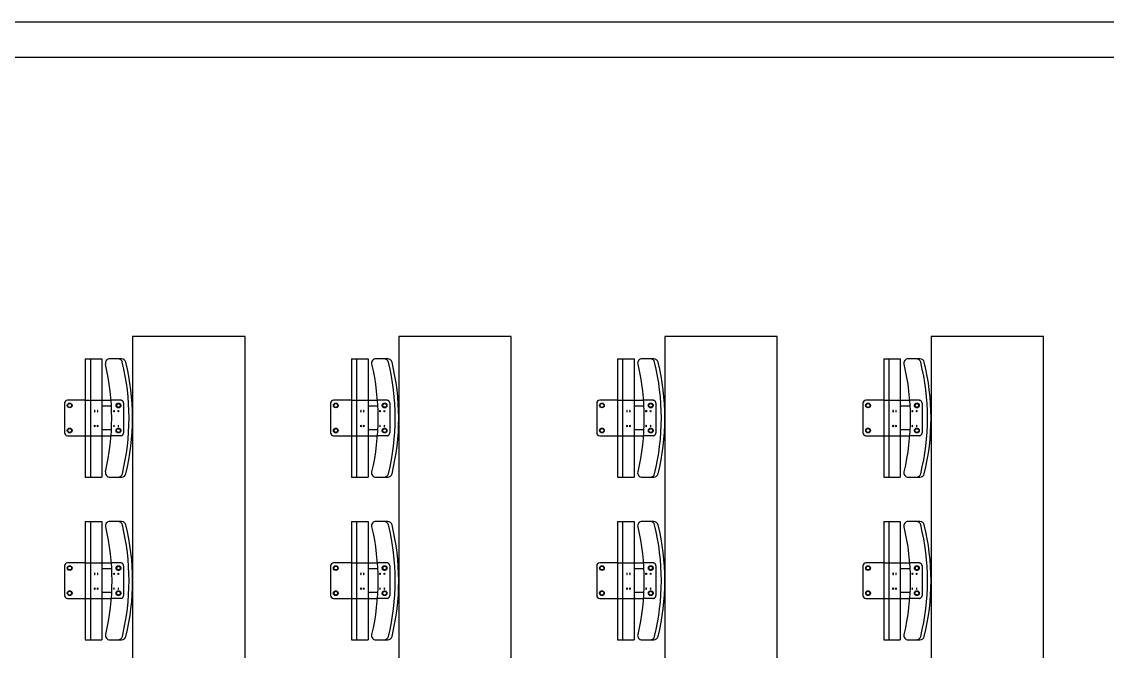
# Model space of a CAD drawing. Header units: centimetres. Extents: x -1707 to 3112, y 43 to 5669.
# Drawn here: x 154.884 to 158.555, y 50.666 to 52.795 of the extents above; entities that cross this region are included whole.
import ezdxf

# ---------------------------------------------------------------- set-up
doc = ezdxf.new("R2010")
doc.units = ezdxf.units.CM
doc.header["$LTSCALE"] = 100
doc.header["$MEASUREMENT"] = 0
doc.linetypes.add('CACHE', pattern=[0.375, 0.25, -0.125])
doc.layers.add('1', color=7, linetype='Continuous')
doc.layers.add('1-cloison', color=9, linetype='Continuous')

msp = doc.modelspace()

# ---------------------------------------------------------------- linework, layer by layer
at = {"layer": '1', "color": 7, "linetype": 'ByBlock'}
for p, q in [((155.0988, 51.655), (155.1548, 51.655)), ((155.2214, 51.655), (155.1816, 51.655)), ((155.9988, 51.655), (156.0548, 51.655)), ((156.8988, 51.655), (156.9548, 51.655)), ((157.7988, 51.655), (157.8548, 51.655))]:
    msp.add_line(p, q, dxfattribs=at)
at = {"layer": '1', "color": 7}
for p, q in [((155.0988, 51.515), (155.0384, 51.515)), ((155.1548, 51.515), (155.1858, 51.515)), ((155.9988, 51.515), (155.9384, 51.515)), ((156.0548, 51.515), (156.0858, 51.515)), ((156.8988, 51.515), (156.8384, 51.515)), ((156.9548, 51.515), (156.9858, 51.515)), ((157.7988, 51.515), (157.7384, 51.515)), ((157.8548, 51.515), (157.8858, 51.515)), ((155.0384, 51.4975), (155.0421, 51.504)), ((155.0421, 51.491), (155.0384, 51.4975)), ((155.0421, 51.504), (155.0496, 51.504)), ((155.0496, 51.491), (155.0421, 51.491)), ((155.0496, 51.504), (155.0534, 51.4975)), ((155.0534, 51.4975), (155.0496, 51.491)), ((155.1871, 51.4948), (155.1548, 51.4948)), ((156.0871, 51.4948), (156.0548, 51.4948)), ((156.9871, 51.4948), (156.9548, 51.4948)), ((157.8871, 51.4948), (157.8548, 51.4948))]:
    msp.add_line(p, q, dxfattribs=at)
at = {"layer": '1', "color": 7, "linetype": 'CACHE'}
for p, q in [((155.0988, 51.515), (155.1548, 51.515)), ((155.2184, 51.515), (155.1858, 51.515)), ((155.9988, 51.515), (156.0548, 51.515)), ((156.1184, 51.515), (156.0858, 51.515)), ((156.8988, 51.515), (156.9548, 51.515)), ((157.0184, 51.515), (156.9858, 51.515)), ((157.7988, 51.515), (157.8548, 51.515)), ((157.9184, 51.515), (157.8858, 51.515)), ((155.2071, 51.504), (155.2034, 51.4975)), ((155.2034, 51.4975), (155.2071, 51.491)), ((155.2146, 51.504), (155.2071, 51.504)), ((155.2071, 51.491), (155.2146, 51.491)), ((155.2184, 51.4975), (155.2146, 51.504)), ((155.2146, 51.491), (155.2184, 51.4975))]:
    msp.add_line(p, q, dxfattribs=at)
at = {"layer": '1', "color": 7}
for points in [[(155.9496, 51.504), (155.9534, 51.4975), (155.9496, 51.491), (155.9421, 51.491), (155.9384, 51.4975), (155.9421, 51.504)], [(156.8496, 51.504), (156.8534, 51.4975), (156.8496, 51.491), (156.8421, 51.491), (156.8384, 51.4975), (156.8421, 51.504)], [(157.7496, 51.504), (157.7534, 51.4975), (157.7496, 51.491), (157.7421, 51.491), (157.7384, 51.4975), (157.7421, 51.504)]]:
    msp.add_lwpolyline(points, close=True, dxfattribs=at)
at = {"layer": '1', "color": 7, "linetype": 'CACHE'}
for points in [[(156.1071, 51.504), (156.1034, 51.4975), (156.1071, 51.491), (156.1146, 51.491), (156.1184, 51.4975), (156.1146, 51.504)], [(157.0071, 51.504), (157.0034, 51.4975), (157.0071, 51.491), (157.0146, 51.491), (157.0184, 51.4975), (157.0146, 51.504)], [(157.9071, 51.504), (157.9034, 51.4975), (157.9071, 51.491), (157.9146, 51.491), (157.9184, 51.4975), (157.9146, 51.504)]]:
    msp.add_lwpolyline(points, close=True, dxfattribs=at)
at = {"layer": '1', "color": 7}
for centre, radius in [((155.0459, 51.4975), 0.008), ((155.0459, 51.4975), 0.0065), ((155.9459, 51.4975), 0.008), ((155.9459, 51.4975), 0.0065), ((156.8459, 51.4975), 0.008), ((156.8459, 51.4975), 0.0065), ((157.7459, 51.4975), 0.008), ((157.7459, 51.4975), 0.0065)]:
    msp.add_circle(centre, radius, dxfattribs=at)
at = {"layer": '1', "color": 7, "linetype": 'CACHE'}
for centre, radius in [((155.2109, 51.4975), 0.008), ((155.2109, 51.4975), 0.0065), ((156.1109, 51.4975), 0.008), ((156.1109, 51.4975), 0.0065), ((157.0109, 51.4975), 0.008), ((157.0109, 51.4975), 0.0065), ((157.9109, 51.4975), 0.008), ((157.9109, 51.4975), 0.0065)]:
    msp.add_circle(centre, radius, dxfattribs=at)
at = {"layer": '1', "color": 7, "linetype": 'ByBlock'}
for centre, start, end in [((155.1816, 51.64), 90, 193.2344), ((155.2094, 51.64), 13.7542, 90), ((155.2214, 51.64), 13.7542, 90)]:
    msp.add_arc(centre, 0.015, start, end, dxfattribs=at)
at = {"layer": '1', "color": 7}
for centre in [(155.0384, 51.505), (155.9384, 51.505), (156.8384, 51.505), (157.7384, 51.505)]:
    msp.add_arc(centre, 0.01, 90, 180, dxfattribs=at)
at = {"layer": '1', "color": 7, "linetype": 'CACHE'}
for centre in [(155.2184, 51.505), (156.1184, 51.505), (157.0184, 51.505), (157.9184, 51.505)]:
    msp.add_arc(centre, 0.01, 0, 90, dxfattribs=at)
at = {"layer": '1-cloison', "color": 7}
for p, q in [((150.8283, 52.795), (161.6797, 52.795)), ((150.8283, 52.6748), (161.6797, 52.675)), ((155.6388, 51.73), (155.2588, 51.73)), ((155.2588, 51.73), (155.2588, 44.58)), ((155.6388, 44.58), (155.6388, 51.73)), ((156.5388, 51.73), (156.1588, 51.73)), ((156.1588, 51.73), (156.1588, 44.58)), ((156.5388, 44.58), (156.5388, 51.73)), ((157.4388, 51.73), (157.0588, 51.73)), ((157.0588, 51.73), (157.0588, 44.58)), ((157.4388, 44.58), (157.4388, 51.73)), ((158.3388, 51.73), (157.9588, 51.73)), ((157.9588, 51.73), (157.9588, 44.58)), ((158.3388, 44.58), (158.3388, 51.73)), ((155.0284, 51.505), (155.0284, 51.405)), ((155.9284, 51.505), (155.9284, 51.405)), ((156.8284, 51.505), (156.8284, 51.405)), ((157.7284, 51.505), (157.7284, 51.405)), ((155.0421, 51.419), (155.0384, 51.4125)), ((155.0384, 51.4125), (155.0421, 51.406)), ((155.0496, 51.419), (155.0421, 51.419)), ((155.0421, 51.406), (155.0496, 51.406)), ((155.0534, 51.4125), (155.0496, 51.419)), ((155.0496, 51.406), (155.0534, 51.4125)), ((155.1871, 51.4148), (155.1548, 51.4148)), ((156.0871, 51.4148), (156.0548, 51.4148)), ((156.9871, 51.4148), (156.9548, 51.4148)), ((157.8871, 51.4148), (157.8548, 51.4148)), ((155.0384, 51.395), (155.0988, 51.395)), ((155.1548, 51.395), (155.1858, 51.395)), ((155.9384, 51.395), (155.9988, 51.395)), ((156.0548, 51.395), (156.0858, 51.395)), ((156.8384, 51.395), (156.8988, 51.395)), ((156.9548, 51.395), (156.9858, 51.395)), ((157.7384, 51.395), (157.7988, 51.395)), ((157.8548, 51.395), (157.8858, 51.395)), ((155.0988, 50.965), (155.0384, 50.965)), ((155.1548, 50.965), (155.1858, 50.965)), ((155.9988, 50.965), (155.9384, 50.965)), ((156.0548, 50.965), (156.0858, 50.965)), ((156.8988, 50.965), (156.8384, 50.965)), ((156.9548, 50.965), (156.9858, 50.965)), ((157.7988, 50.965), (157.7384, 50.965)), ((157.8548, 50.965), (157.8858, 50.965)), ((155.0284, 50.955), (155.0284, 50.855)), ((155.1871, 50.9448), (155.1548, 50.9448)), ((155.9284, 50.955), (155.9284, 50.855)), ((156.0871, 50.9448), (156.0548, 50.9448)), ((156.8284, 50.955), (156.8284, 50.855)), ((156.9871, 50.9448), (156.9548, 50.9448)), ((157.7284, 50.955), (157.7284, 50.855)), ((157.8871, 50.9448), (157.8548, 50.9448)), ((155.1871, 50.8648), (155.1548, 50.8648)), ((156.0871, 50.8648), (156.0548, 50.8648)), ((156.9871, 50.8648), (156.9548, 50.8648)), ((157.8871, 50.8648), (157.8548, 50.8648)), ((155.0384, 50.845), (155.0988, 50.845)), ((155.1548, 50.845), (155.1858, 50.845)), ((155.9384, 50.845), (155.9988, 50.845)), ((156.0548, 50.845), (156.0858, 50.845)), ((156.8384, 50.845), (156.8988, 50.845)), ((156.9548, 50.845), (156.9858, 50.845)), ((157.7384, 50.845), (157.7988, 50.845)), ((157.8548, 50.845), (157.8858, 50.845))]:
    msp.add_line(p, q, dxfattribs=at)
at = {"layer": '1-cloison', "color": 7, "linetype": 'ByBlock'}
for p, q in [((155.0988, 51.655), (155.0988, 51.255)), ((155.1158, 51.655), (155.1158, 51.255)), ((155.1548, 51.655), (155.1548, 51.255)), ((155.9988, 51.655), (155.9988, 51.255)), ((156.0158, 51.655), (156.0158, 51.255)), ((156.0548, 51.655), (156.0548, 51.255)), ((156.8988, 51.655), (156.8988, 51.255)), ((156.9158, 51.655), (156.9158, 51.255)), ((156.9548, 51.655), (156.9548, 51.255)), ((157.7988, 51.655), (157.7988, 51.255)), ((157.8158, 51.655), (157.8158, 51.255)), ((157.8548, 51.655), (157.8548, 51.255)), ((155.0988, 51.255), (155.1548, 51.255)), ((155.1817, 51.255), (155.2215, 51.255)), ((155.9988, 51.255), (156.0548, 51.255)), ((156.8988, 51.255), (156.9548, 51.255)), ((157.7988, 51.255), (157.8548, 51.255)), ((155.0988, 51.105), (155.0988, 50.705)), ((155.0988, 51.105), (155.1548, 51.105)), ((155.1158, 51.105), (155.1158, 50.705)), ((155.1548, 51.105), (155.1548, 50.705)), ((155.9988, 51.105), (155.9988, 50.705)), ((155.9988, 51.105), (156.0548, 51.105)), ((156.0158, 51.105), (156.0158, 50.705)), ((156.0548, 51.105), (156.0548, 50.705)), ((156.8988, 51.105), (156.8988, 50.705)), ((156.8988, 51.105), (156.9548, 51.105)), ((156.9158, 51.105), (156.9158, 50.705)), ((156.9548, 51.105), (156.9548, 50.705)), ((157.7988, 51.105), (157.7988, 50.705)), ((157.7988, 51.105), (157.8548, 51.105)), ((157.8158, 51.105), (157.8158, 50.705)), ((157.8548, 51.105), (157.8548, 50.705)), ((155.0988, 50.705), (155.1548, 50.705)), ((155.9988, 50.705), (156.0548, 50.705)), ((156.8988, 50.705), (156.9548, 50.705)), ((157.7988, 50.705), (157.8548, 50.705))]:
    msp.add_line(p, q, dxfattribs=at)
at = {"layer": '1-cloison', "color": 7, "linetype": 'CACHE'}
for p, q in [((155.2284, 51.505), (155.2284, 51.405)), ((156.1284, 51.505), (156.1284, 51.405)), ((157.0284, 51.505), (157.0284, 51.405)), ((157.9284, 51.505), (157.9284, 51.405)), ((155.2034, 51.4125), (155.2071, 51.419)), ((155.2071, 51.406), (155.2034, 51.4125)), ((155.2071, 51.419), (155.2146, 51.419)), ((155.2146, 51.406), (155.2071, 51.406)), ((155.2146, 51.419), (155.2184, 51.4125)), ((155.2184, 51.4125), (155.2146, 51.406)), ((155.0988, 51.395), (155.1548, 51.395)), ((155.2184, 51.395), (155.1858, 51.395)), ((155.9988, 51.395), (156.0548, 51.395)), ((156.1184, 51.395), (156.0858, 51.395)), ((156.8988, 51.395), (156.9548, 51.395)), ((157.0184, 51.395), (156.9858, 51.395)), ((157.7988, 51.395), (157.8548, 51.395)), ((157.9184, 51.395), (157.8858, 51.395)), ((155.0988, 50.965), (155.1548, 50.965)), ((155.2184, 50.965), (155.1858, 50.965)), ((155.9988, 50.965), (156.0548, 50.965)), ((156.1184, 50.965), (156.0858, 50.965)), ((156.8988, 50.965), (156.9548, 50.965)), ((157.0184, 50.965), (156.9858, 50.965)), ((157.7988, 50.965), (157.8548, 50.965)), ((157.9184, 50.965), (157.8858, 50.965)), ((155.2284, 50.955), (155.2284, 50.855)), ((156.1284, 50.955), (156.1284, 50.855)), ((157.0284, 50.955), (157.0284, 50.855)), ((157.9284, 50.955), (157.9284, 50.855)), ((155.0988, 50.845), (155.1548, 50.845)), ((155.2184, 50.845), (155.1858, 50.845)), ((155.9988, 50.845), (156.0548, 50.845)), ((156.1184, 50.845), (156.0858, 50.845)), ((156.8988, 50.845), (156.9548, 50.845)), ((157.0184, 50.845), (156.9858, 50.845)), ((157.7988, 50.845), (157.8548, 50.845)), ((157.9184, 50.845), (157.8858, 50.845))]:
    msp.add_line(p, q, dxfattribs=at)
at = {"layer": '1-cloison', "color": 7, "linetype": 'ByBlock'}
for points in [[(156.0671, 51.2734, 0.483507), (156.0817, 51.255), (156.1215, 51.255, 0.345619), (156.1361, 51.2664, 0.120525), (156.136, 51.6435, 0.345528), (156.1214, 51.655), (156.0816, 51.655, 0.483604), (156.067, 51.6365, -0.115929)], [(156.9671, 51.2734, 0.483507), (156.9817, 51.255), (157.0215, 51.255, 0.345619), (157.0361, 51.2664, 0.120525), (157.036, 51.6435, 0.345528), (157.0214, 51.655), (156.9816, 51.655, 0.483604), (156.967, 51.6365, -0.115929)], [(157.8671, 51.2734, 0.483507), (157.8817, 51.255), (157.9215, 51.255, 0.345619), (157.9361, 51.2664, 0.120525), (157.936, 51.6435, 0.345528), (157.9214, 51.655), (157.8816, 51.655, 0.483604), (157.867, 51.6365, -0.115929)], [(155.1671, 50.7234, 0.483507), (155.1817, 50.705), (155.2215, 50.705, 0.345619), (155.2361, 50.7164, 0.120525), (155.236, 51.0935, 0.345528), (155.2214, 51.105), (155.1816, 51.105, 0.483604), (155.167, 51.0865, -0.115929)], [(156.0671, 50.7234, 0.483507), (156.0817, 50.705), (156.1215, 50.705, 0.345619), (156.1361, 50.7164, 0.120525), (156.136, 51.0935, 0.345528), (156.1214, 51.105), (156.0816, 51.105, 0.483604), (156.067, 51.0865, -0.115929)], [(156.9671, 50.7234, 0.483507), (156.9817, 50.705), (157.0215, 50.705, 0.345619), (157.0361, 50.7164, 0.120525), (157.036, 51.0935, 0.345528), (157.0214, 51.105), (156.9816, 51.105, 0.483604), (156.967, 51.0865, -0.115929)], [(157.8671, 50.7234, 0.483507), (157.8817, 50.705), (157.9215, 50.705, 0.345619), (157.9361, 50.7164, 0.120525), (157.936, 51.0935, 0.345528), (157.9214, 51.105), (157.8816, 51.105, 0.483604), (157.867, 51.0865, -0.115929)]]:
    msp.add_lwpolyline(points, format="xyb", close=True, dxfattribs=at)
for points in [[(156.1095, 51.255, 0.345619), (156.1241, 51.2664, 0.120525), (156.124, 51.6435, 0.345528), (156.1094, 51.655)], [(157.0095, 51.255, 0.345619), (157.0241, 51.2664, 0.120525), (157.024, 51.6435, 0.345528), (157.0094, 51.655)], [(157.9095, 51.255, 0.345619), (157.9241, 51.2664, 0.120525), (157.924, 51.6435, 0.345528), (157.9094, 51.655)], [(155.2095, 50.705, 0.345619), (155.2241, 50.7164, 0.120525), (155.224, 51.0935, 0.345528), (155.2094, 51.105)], [(156.1095, 50.705, 0.345619), (156.1241, 50.7164, 0.120525), (156.124, 51.0935, 0.345528), (156.1094, 51.105)], [(157.0095, 50.705, 0.345619), (157.0241, 50.7164, 0.120525), (157.024, 51.0935, 0.345528), (157.0094, 51.105)], [(157.9095, 50.705, 0.345619), (157.9241, 50.7164, 0.120525), (157.924, 51.0935, 0.345528), (157.9094, 51.105)]]:
    msp.add_lwpolyline(points, format="xyb", dxfattribs=at)
at = {"layer": '1-cloison', "color": 7}
for points in [[(155.9496, 51.406), (155.9534, 51.4125), (155.9496, 51.419), (155.9421, 51.419), (155.9384, 51.4125), (155.9421, 51.406)], [(156.8496, 51.406), (156.8534, 51.4125), (156.8496, 51.419), (156.8421, 51.419), (156.8384, 51.4125), (156.8421, 51.406)], [(157.7496, 51.406), (157.7534, 51.4125), (157.7496, 51.419), (157.7421, 51.419), (157.7384, 51.4125), (157.7421, 51.406)], [(155.0496, 50.954), (155.0534, 50.9475), (155.0496, 50.941), (155.0421, 50.941), (155.0384, 50.9475), (155.0421, 50.954)], [(155.9496, 50.954), (155.9534, 50.9475), (155.9496, 50.941), (155.9421, 50.941), (155.9384, 50.9475), (155.9421, 50.954)], [(156.8496, 50.954), (156.8534, 50.9475), (156.8496, 50.941), (156.8421, 50.941), (156.8384, 50.9475), (156.8421, 50.954)], [(157.7496, 50.954), (157.7534, 50.9475), (157.7496, 50.941), (157.7421, 50.941), (157.7384, 50.9475), (157.7421, 50.954)], [(155.0496, 50.856), (155.0534, 50.8625), (155.0496, 50.869), (155.0421, 50.869), (155.0384, 50.8625), (155.0421, 50.856)], [(155.9496, 50.856), (155.9534, 50.8625), (155.9496, 50.869), (155.9421, 50.869), (155.9384, 50.8625), (155.9421, 50.856)], [(156.8496, 50.856), (156.8534, 50.8625), (156.8496, 50.869), (156.8421, 50.869), (156.8384, 50.8625), (156.8421, 50.856)], [(157.7496, 50.856), (157.7534, 50.8625), (157.7496, 50.869), (157.7421, 50.869), (157.7384, 50.8625), (157.7421, 50.856)]]:
    msp.add_lwpolyline(points, close=True, dxfattribs=at)
at = {"layer": '1-cloison', "color": 7, "linetype": 'CACHE'}
for points in [[(156.1071, 51.406), (156.1034, 51.4125), (156.1071, 51.419), (156.1146, 51.419), (156.1184, 51.4125), (156.1146, 51.406)], [(157.0071, 51.406), (157.0034, 51.4125), (157.0071, 51.419), (157.0146, 51.419), (157.0184, 51.4125), (157.0146, 51.406)], [(157.9071, 51.406), (157.9034, 51.4125), (157.9071, 51.419), (157.9146, 51.419), (157.9184, 51.4125), (157.9146, 51.406)], [(155.2071, 50.954), (155.2034, 50.9475), (155.2071, 50.941), (155.2146, 50.941), (155.2184, 50.9475), (155.2146, 50.954)], [(156.1071, 50.954), (156.1034, 50.9475), (156.1071, 50.941), (156.1146, 50.941), (156.1184, 50.9475), (156.1146, 50.954)], [(157.0071, 50.954), (157.0034, 50.9475), (157.0071, 50.941), (157.0146, 50.941), (157.0184, 50.9475), (157.0146, 50.954)], [(157.9071, 50.954), (157.9034, 50.9475), (157.9071, 50.941), (157.9146, 50.941), (157.9184, 50.9475), (157.9146, 50.954)], [(155.2071, 50.856), (155.2034, 50.8625), (155.2071, 50.869), (155.2146, 50.869), (155.2184, 50.8625), (155.2146, 50.856)], [(156.1071, 50.856), (156.1034, 50.8625), (156.1071, 50.869), (156.1146, 50.869), (156.1184, 50.8625), (156.1146, 50.856)], [(157.0071, 50.856), (157.0034, 50.8625), (157.0071, 50.869), (157.0146, 50.869), (157.0184, 50.8625), (157.0146, 50.856)], [(157.9071, 50.856), (157.9034, 50.8625), (157.9071, 50.869), (157.9146, 50.869), (157.9184, 50.8625), (157.9146, 50.856)]]:
    msp.add_lwpolyline(points, close=True, dxfattribs=at)
at = {"layer": '1-cloison', "color": 7}
for centre, radius in [((155.0459, 51.4125), 0.008), ((155.0459, 51.4125), 0.0065), ((155.9459, 51.4125), 0.008), ((155.9459, 51.4125), 0.0065), ((156.8459, 51.4125), 0.008), ((156.8459, 51.4125), 0.0065), ((157.7459, 51.4125), 0.008), ((157.7459, 51.4125), 0.0065), ((155.0459, 50.9475), 0.008), ((155.0459, 50.9475), 0.0065), ((155.9459, 50.9475), 0.008), ((155.9459, 50.9475), 0.0065), ((156.8459, 50.9475), 0.008), ((156.8459, 50.9475), 0.0065), ((157.7459, 50.9475), 0.008), ((157.7459, 50.9475), 0.0065), ((155.0459, 50.8625), 0.008), ((155.0459, 50.8625), 0.0065), ((155.9459, 50.8625), 0.008), ((155.9459, 50.8625), 0.0065), ((156.8459, 50.8625), 0.008), ((156.8459, 50.8625), 0.0065), ((157.7459, 50.8625), 0.008), ((157.7459, 50.8625), 0.0065)]:
    msp.add_circle(centre, radius, dxfattribs=at)
at = {"layer": '1-cloison', "color": 7, "linetype": 'CACHE'}
for centre, radius in [((155.2109, 51.4125), 0.008), ((155.2109, 51.4125), 0.0065), ((156.1109, 51.4125), 0.008), ((156.1109, 51.4125), 0.0065), ((157.0109, 51.4125), 0.008), ((157.0109, 51.4125), 0.0065), ((157.9109, 51.4125), 0.008), ((157.9109, 51.4125), 0.0065), ((155.2109, 50.9475), 0.008), ((155.2109, 50.9475), 0.0065), ((156.1109, 50.9475), 0.008), ((156.1109, 50.9475), 0.0065), ((157.0109, 50.9475), 0.008), ((157.0109, 50.9475), 0.0065), ((157.9109, 50.9475), 0.008), ((157.9109, 50.9475), 0.0065), ((155.2109, 50.8625), 0.008), ((155.2109, 50.8625), 0.0065), ((156.1109, 50.8625), 0.008), ((156.1109, 50.8625), 0.0065), ((157.0109, 50.8625), 0.008), ((157.0109, 50.8625), 0.0065), ((157.9109, 50.8625), 0.008), ((157.9109, 50.8625), 0.0065)]:
    msp.add_circle(centre, radius, dxfattribs=at)
at = {"layer": '1-cloison', "color": 7, "linetype": 'ByBlock'}
for centre, radius, start, end in [((154.3945, 51.4548), 0.7936, 346.7835, 13.2344), ((154.4531, 51.4548), 0.7936, 346.2645, 13.7542), ((154.4651, 51.4548), 0.7936, 346.2645, 13.7542), ((155.1817, 51.27), 0.015, 166.7835, 270), ((155.2095, 51.27), 0.015, 270, 346.2645), ((155.2215, 51.27), 0.015, 270, 346.2645)]:
    msp.add_arc(centre, radius, start, end, dxfattribs=at)
at = {"layer": '1-cloison', "color": 7}
for centre, start, end in [((155.0384, 51.405), 180, 270), ((155.9384, 51.405), 180, 270), ((156.8384, 51.405), 180, 270), ((157.7384, 51.405), 180, 270), ((155.0384, 50.955), 90, 180), ((155.9384, 50.955), 90, 180), ((156.8384, 50.955), 90, 180), ((157.7384, 50.955), 90, 180), ((155.0384, 50.855), 180, 270), ((155.9384, 50.855), 180, 270), ((156.8384, 50.855), 180, 270), ((157.7384, 50.855), 180, 270)]:
    msp.add_arc(centre, 0.01, start, end, dxfattribs=at)
at = {"layer": '1-cloison', "color": 7, "linetype": 'CACHE'}
for centre, start, end in [((155.2184, 51.405), 270, 0), ((156.1184, 51.405), 270, 0), ((157.0184, 51.405), 270, 0), ((157.9184, 51.405), 270, 0), ((155.2184, 50.955), 0, 90), ((156.1184, 50.955), 0, 90), ((157.0184, 50.955), 0, 90), ((157.9184, 50.955), 0, 90), ((155.2184, 50.855), 270, 0), ((156.1184, 50.855), 270, 0), ((157.0184, 50.855), 270, 0), ((157.9184, 50.855), 270, 0)]:
    msp.add_arc(centre, 0.01, start, end, dxfattribs=at)
at = {"layer": '1-cloison', "color": 7, "linetype": 'ByBlock', "extrusion": (0, 0, -1)}
for centre, major_axis in [((155.1307, 51.478), (0, 0.0025)), ((155.1404, 51.478), (0, 0.0025)), ((156.0307, 51.478), (0, 0.0025)), ((156.0404, 51.478), (0, 0.0025)), ((156.9307, 51.478), (0, 0.0025)), ((156.9404, 51.478), (0, 0.0025)), ((157.8307, 51.478), (0, 0.0025)), ((157.8404, 51.478), (0, 0.0025)), ((155.1954, 51.428), (0, -0.0025)), ((155.2104, 51.428), (0, -0.0025)), ((156.0954, 51.428), (0, -0.0025)), ((156.1104, 51.428), (0, -0.0025)), ((156.9954, 51.428), (0, -0.0025)), ((157.0104, 51.428), (0, -0.0025)), ((157.8954, 51.428), (0, -0.0025)), ((157.9104, 51.428), (0, -0.0025)), ((155.1307, 50.928), (0, 0.0025)), ((155.1404, 50.928), (0, 0.0025)), ((156.0307, 50.928), (0, 0.0025)), ((156.0404, 50.928), (0, 0.0025)), ((156.9307, 50.928), (0, 0.0025)), ((156.9404, 50.928), (0, 0.0025)), ((157.8307, 50.928), (0, 0.0025)), ((157.8404, 50.928), (0, 0.0025)), ((155.1954, 50.878), (0, -0.0025)), ((155.2104, 50.878), (0, -0.0025)), ((156.0954, 50.878), (0, -0.0025)), ((156.1104, 50.878), (0, -0.0025)), ((156.9954, 50.878), (0, -0.0025)), ((157.0104, 50.878), (0, -0.0025)), ((157.8954, 50.878), (0, -0.0025)), ((157.9104, 50.878), (0, -0.0025))]:
    msp.add_ellipse(centre, major_axis=major_axis, ratio=0.390638, dxfattribs=at)
at = {"layer": '1-cloison', "color": 7, "linetype": 'ByBlock'}
for centre, major_axis in [((155.1954, 51.478), (0, 0.0025)), ((155.2104, 51.478), (0, 0.0025)), ((156.0954, 51.478), (0, 0.0025)), ((156.1104, 51.478), (0, 0.0025)), ((156.9954, 51.478), (0, 0.0025)), ((157.0104, 51.478), (0, 0.0025)), ((157.8954, 51.478), (0, 0.0025)), ((157.9104, 51.478), (0, 0.0025)), ((155.1307, 51.428), (0, -0.0025)), ((155.1404, 51.428), (0, -0.0025)), ((156.0307, 51.428), (0, -0.0025)), ((156.0404, 51.428), (0, -0.0025)), ((156.9307, 51.428), (0, -0.0025)), ((156.9404, 51.428), (0, -0.0025)), ((157.8307, 51.428), (0, -0.0025)), ((157.8404, 51.428), (0, -0.0025)), ((155.1954, 50.928), (0, 0.0025)), ((155.2104, 50.928), (0, 0.0025)), ((156.0954, 50.928), (0, 0.0025)), ((156.1104, 50.928), (0, 0.0025)), ((156.9954, 50.928), (0, 0.0025)), ((157.0104, 50.928), (0, 0.0025)), ((157.8954, 50.928), (0, 0.0025)), ((157.9104, 50.928), (0, 0.0025)), ((155.1307, 50.878), (0, -0.0025)), ((155.1404, 50.878), (0, -0.0025)), ((156.0307, 50.878), (0, -0.0025)), ((156.0404, 50.878), (0, -0.0025)), ((156.9307, 50.878), (0, -0.0025)), ((156.9404, 50.878), (0, -0.0025)), ((157.8307, 50.878), (0, -0.0025)), ((157.8404, 50.878), (0, -0.0025))]:
    msp.add_ellipse(centre, major_axis=major_axis, ratio=0.390638, dxfattribs=at)

doc.saveas('drawing.dxf')
